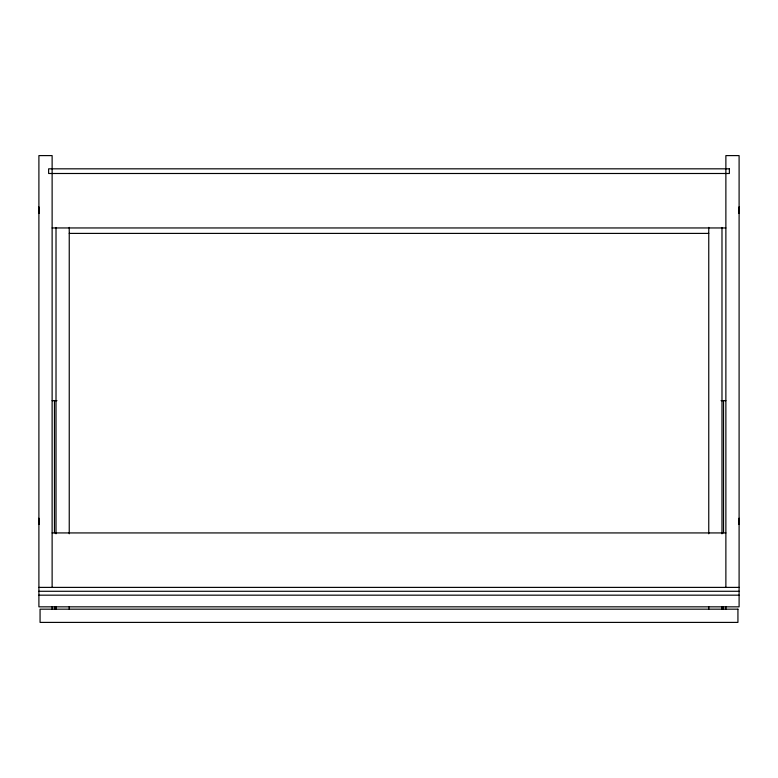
<?xml version="1.0" encoding="UTF-8"?>
<svg xmlns="http://www.w3.org/2000/svg" width="778" height="778" viewBox="0 0 778 778"><rect width="100%" height="100%" fill="white"/><g stroke="black" fill="none" stroke-linecap="round" stroke-linejoin="round"><path stroke-width="1.17" d="M52.126 227.954L725.874 227.954M69.242 233.4L708.758 233.4M52.126 400.67L56.969 400.67M721.031 400.67L725.874 400.67M52.126 532.93L725.874 532.93M38.9 587.39L739.1 587.39M38.9 591.28L739.1 591.28M38.9 595.17L739.1 595.17M725.874 587.39L725.874 155.6L739.1 155.6L739.1 606.84L38.9 606.84L38.9 155.6L52.126 155.6L52.126 587.39M725.874 606.752L725.874 609.174M723.54 400.67L723.54 532.804M723.54 606.752L723.54 609.174M721.984 227.468L721.984 533.805M721.984 606.743L721.984 609.174M708.758 227.39L708.758 533.805M708.758 606.743L708.758 609.174M69.242 227.39L69.242 533.805M69.242 606.743L69.242 609.174M56.016 227.468L56.016 533.805M56.016 606.743L56.016 609.174M54.46 400.67L54.46 532.804M54.46 606.752L54.46 609.174M52.126 606.752L52.126 609.174M38.968 213.24A23.476 23.476 0 0 1 38.968 207.143M38.861 213.25A23.476 23.476 0 0 1 38.851 207.133M739.032 207.143A23.476 23.476 0 0 1 739.032 213.24M739.11 207.133A23.408 23.408 0 0 1 739.129 213.25M739.032 518.342A23.476 23.476 0 0 1 739.032 524.44M739.11 518.333A23.408 23.408 0 0 1 739.129 524.45M38.968 524.44A23.476 23.476 0 0 1 38.968 518.342M38.861 524.45A23.476 23.476 0 0 1 38.851 518.333M729.375 168.826L48.625 168.826L48.625 173.494L729.375 173.494L729.375 168.826M737.933 609.174L40.067 609.174L40.067 622.4L737.933 622.4L737.933 609.174"/></g></svg>
